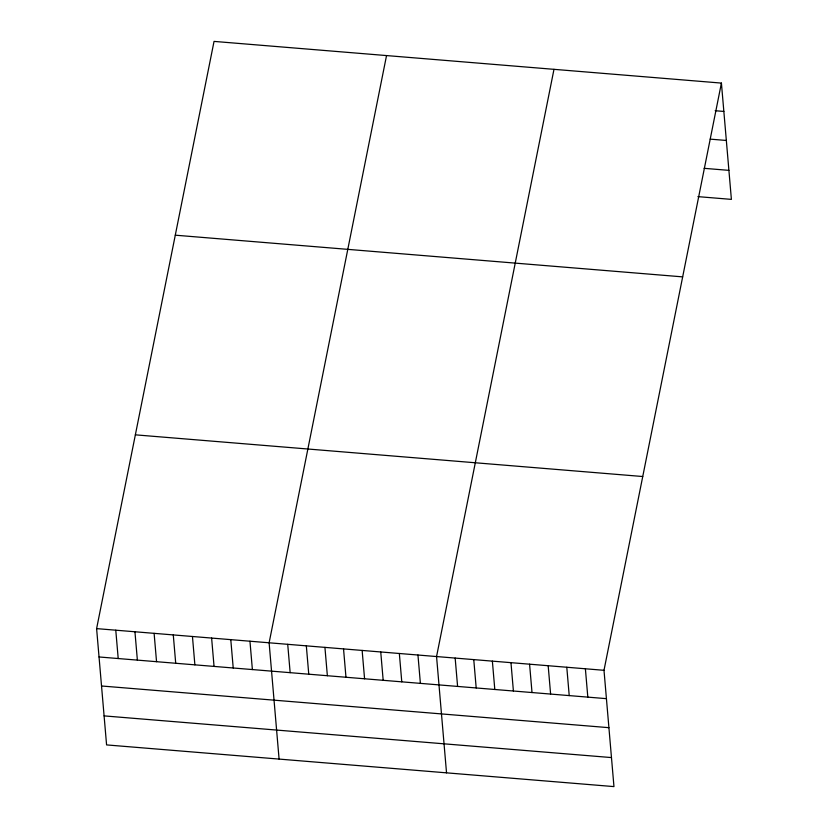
<?xml version="1.0" encoding="UTF-8"?>
<svg xmlns="http://www.w3.org/2000/svg" width="828" height="828" viewBox="0 0 828 828"><rect width="100%" height="100%" fill="white"/><g stroke="black" fill="none" stroke-linecap="round" stroke-linejoin="round"><path stroke-width="1.24" d="M721.416 83.09L603.995 670.307L613.962 786.6L106.584 744.91L96.607 628.618L214.038 41.4L721.416 83.09L731.393 199.382L697.9 196.629M386.541 55.569L269.121 642.797L279.088 759.09M553.984 69.335L436.553 656.552L446.53 772.845M715.164 110.724L723.848 111.428M710.217 139.135L726.342 140.46M704.1 168.322L728.899 170.361M175.288 235.183L682.665 276.873M135.357 434.835L642.745 476.524M96.607 628.618L603.995 670.307M99.039 656.966L606.427 698.656M101.523 685.988L608.911 727.677M104.09 715.889L611.478 757.579M585.386 668.776L587.818 697.124M566.787 667.244L569.219 695.592M548.177 665.722L550.61 694.071M529.578 664.191L532.011 692.539M510.969 662.659L513.401 691.007M492.37 661.137L494.802 689.486M473.761 659.605L476.193 687.954M455.162 658.074L457.594 686.422M417.954 655.02L420.386 683.369M399.344 653.489L401.777 681.837M380.745 651.967L383.178 680.316M362.136 650.435L364.568 678.784M343.537 648.904L345.969 677.252M324.928 647.382L327.36 675.72M306.329 645.85L308.761 674.199M287.72 644.319L290.152 672.667M249.952 641.214L252.385 669.562M230.784 639.64L233.217 667.989M211.616 638.067L214.048 666.416M192.448 636.494L194.88 664.843M173.28 634.921L175.712 663.269M154.112 633.348L156.544 661.686M134.943 631.774L137.376 660.113M115.775 630.191L118.207 658.539"/></g></svg>
